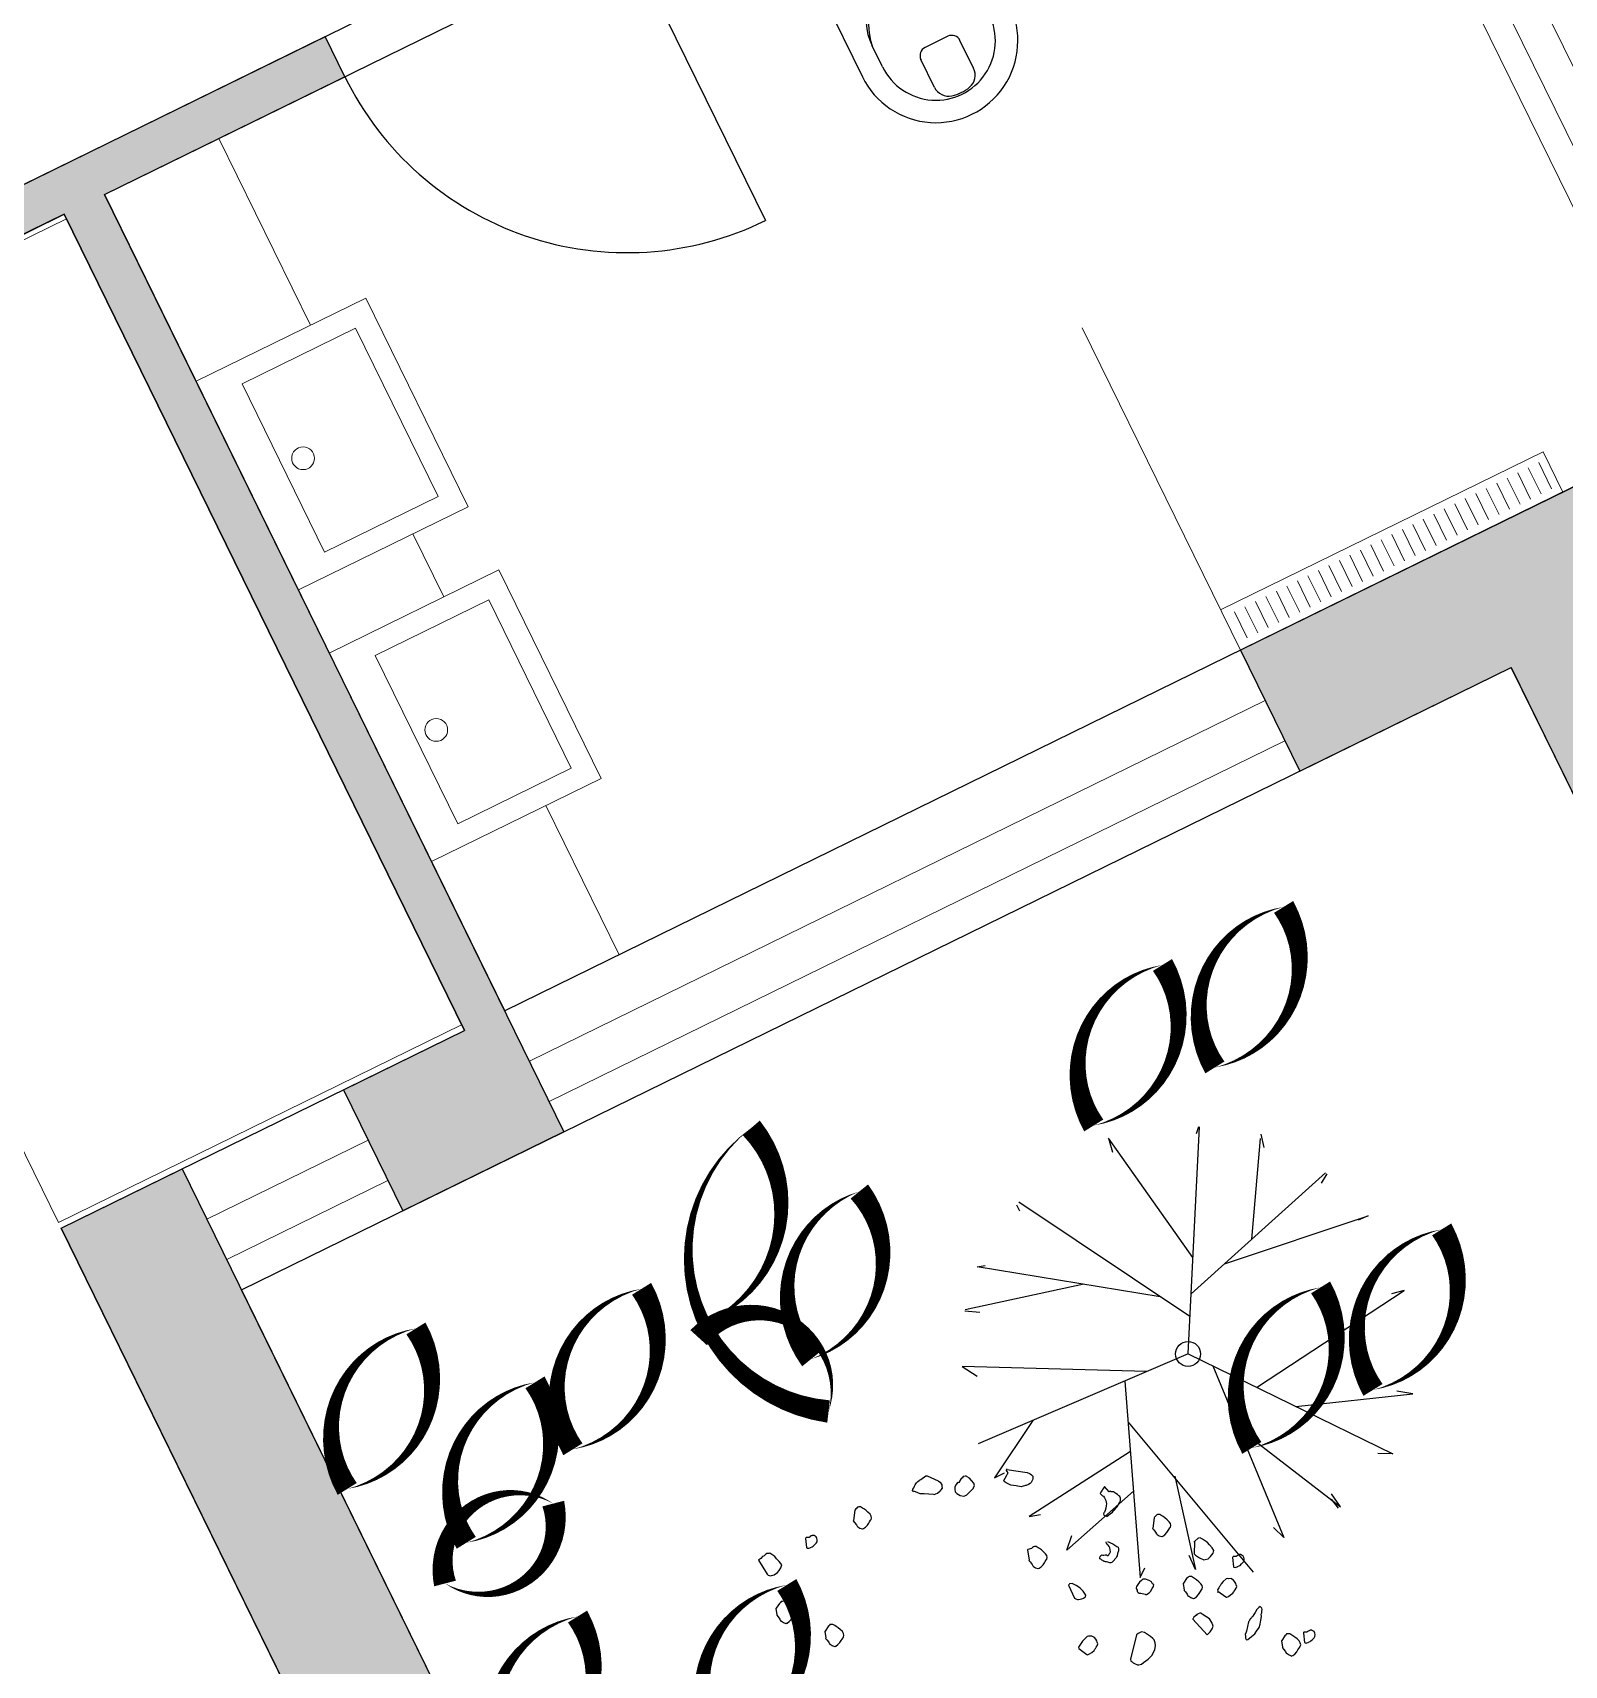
# Model space of a CAD drawing. Header units: millimetres. Extents: x 1754 to 2064, y 960 to 1845.
# Drawn here: x 1992.45 to 1995.862, y 1813.455 to 1817.093 of the extents above; entities that cross this region are included whole.
import ezdxf

# ---------------------------------------------------------------- set-up
doc = ezdxf.new("R2010")
doc.units = ezdxf.units.MM
for name, color, linetype in [('dveře', 3, 'Continuous'), ('okna', 4, 'Continuous'), ('SRAFY', 3, 'Continuous'), ('T_stafaz', 7, 'Continuous'), ('zariz.predmety', 203, 'Continuous'), ('ZARIZOVAKY', 251, 'Continuous'), ('ZDIVO', 1, 'Continuous')]:
    doc.layers.add(name, color=color, linetype=linetype)
doc.layers.add('FLOATING-WINDOWS', color=2, linetype='Continuous', plot=False)

# ---------------------------------------------------------------- blocks, each defined once
blk = doc.blocks.new('STROMLIST03PUD')
at = {"linetype": 'Continuous'}
for p, q in [((-204.8, 810), (-207.5, 803.8)), ((-207.5, 803.8), (-207, 802.8)), ((-207, 802.8), (-206.4, 801.9)), ((-206.4, 801.9), (-186.8, 794.7)), ((-204.2, 821.5), (-205.8, 818)), ((-205.8, 818), (-205.3, 817.1)), ((-205.3, 817.1), (-205.6, 815.7)), ((-205.6, 815.7), (-205.5, 813.2)), ((-205.5, 813.2), (-204.9, 812.3)), ((-204.9, 812.3), (-204.8, 810)), ((-203.3, 822), (-204.2, 821.5)), ((-198.7, 824.8), (-203.3, 822)), ((-194.9, 824.6), (-198.7, 824.8)), ((-192, 823.9), (-194.9, 824.6)), ((-188, 821.4), (-192, 823.9)), ((-186.3, 818.6), (-188, 821.4)), ((-184.5, 813.5), (-186.3, 818.6)), ((-183.2, 809.3), (-184.5, 813.5)), ((-183.4, 799.2), (-182.7, 802.2)), ((-183, 806.9), (-183.2, 809.3)), ((-183.2, 803.1), (-183, 806.9)), ((-182.7, 802.2), (-183.2, 803.1)), ((-220.6, 769), (-221, 767.5)), ((-221, 767.5), (-219.9, 765.7)), ((-220.3, 770.4), (-220.6, 769)), ((-218.6, 774), (-220.3, 770.4)), ((-219.9, 765.7), (-219.2, 762.4)), ((-214, 776.6), (-218.6, 774)), ((-211.3, 778.3), (-214, 776.6)), ((-206.8, 781.1), (-211.3, 778.3)), ((-200.8, 783.4), (-206.8, 781.1)), ((-194.7, 785.8), (-200.8, 783.4)), ((-190, 786.2), (-194.7, 785.8)), ((-185.6, 785.1), (-190, 786.2)), ((-186.8, 794.7), (-186, 795.2)), ((-186, 795.2), (-185, 795.8)), ((-183.1, 782.9), (-185.6, 785.1)), ((-185, 795.8), (-183.7, 797.8)), ((-183.7, 797.8), (-183.4, 799.2)), ((-182, 781.1), (-183.1, 782.9)), ((-179.8, 777.4), (-182, 781.1)), ((-178.1, 774.6), (-179.8, 777.4)), ((-175.4, 770.1), (-178.1, 774.6)), ((-173, 764.1), (-175.4, 770.1)), ((-172.1, 758.5), (-173, 764.1)), ((-425.4, 742.5), (-428.2, 736.3)), ((-428.2, 736.3), (-427.6, 735.4)), ((-427.6, 735.4), (-427.1, 734.4)), ((-427.1, 734.4), (-407.5, 727.2)), ((-424.9, 754.1), (-426.5, 750.5)), ((-426.5, 750.5), (-425.9, 749.6)), ((-425.9, 749.6), (-426.3, 748.2)), ((-426.3, 748.2), (-426.1, 745.8)), ((-426.1, 745.8), (-425.6, 744.9)), ((-425.6, 744.9), (-425.4, 742.5)), ((-423.9, 754.5), (-424.9, 754.1)), ((-419.4, 757.3), (-423.9, 754.5)), ((-415.6, 757.1), (-419.4, 757.3)), ((-412.6, 756.4), (-415.6, 757.1)), ((-408.6, 753.8), (-412.6, 756.4)), ((-407, 751.1), (-408.6, 753.8)), ((-407.5, 727.2), (-406.6, 727.8)), ((-405.2, 746), (-407, 751.1)), ((-406.6, 727.8), (-405.7, 728.2)), ((-405.7, 728.2), (-404.4, 730.4)), ((-403.9, 741.8), (-405.2, 746)), ((-404.4, 730.4), (-404.1, 731.8)), ((-404.1, 731.8), (-403.3, 734.7)), ((-403.7, 739.4), (-403.9, 741.8)), ((-403.8, 735.6), (-403.7, 739.4)), ((-403.3, 734.7), (-403.8, 735.6)), ((-301, 741.8), (-301.9, 741.3)), ((-301.9, 741.3), (-301.2, 737.9)), ((-301.2, 737.9), (-298.9, 731.9)), ((-296.9, 743), (-301, 741.8)), ((-298.9, 731.9), (-295, 725.6)), ((-293.9, 742.3), (-296.9, 743)), ((-291.4, 740.1), (-293.9, 742.3)), ((-287.9, 738.5), (-291.4, 740.1)), ((-285.4, 736.3), (-287.9, 738.5)), ((-280.4, 734.3), (-285.4, 736.3)), ((-273.8, 729.6), (-280.4, 734.3)), ((-266.7, 723.9), (-273.8, 729.6)), ((-219.2, 762.4), (-212.6, 751.5)), ((-212.6, 751.5), (-212, 750.6)), ((-212, 750.6), (-198.4, 746.4)), ((-198.4, 746.4), (-197.8, 745.5)), ((-197.8, 745.5), (-193.6, 746.7)), ((-193.6, 746.7), (-187, 748.3)), ((-187, 748.3), (-183.2, 748)), ((-183.2, 748), (-182.3, 748.6)), ((-182.3, 748.6), (-181.4, 749.2)), ((-181.4, 749.2), (-176.8, 751.8)), ((-176.8, 751.8), (-172.8, 755.5)), ((-172.8, 755.5), (-171.9, 756.1)), ((-172.4, 756.9), (-172.1, 758.5)), ((-171.9, 756.1), (-172.4, 756.9)), ((-493.3, 692), (-496, 690.4)), ((-490.6, 693.6), (-493.3, 692)), ((-481.4, 699.1), (-490.6, 693.6)), ((-474.9, 700.7), (-481.4, 699.1)), ((-466.5, 703.2), (-474.9, 700.7)), ((-459.4, 703.8), (-466.5, 703.2)), ((-454.8, 700.2), (-459.4, 703.8)), ((-450.8, 691.5), (-454.8, 700.2)), ((-448.7, 684.1), (-450.8, 691.5)), ((-389.7, 703.4), (-390.4, 700.4)), ((-390.4, 700.4), (-387.8, 692.1)), ((-388.4, 705.4), (-389.7, 703.4)), ((-386.4, 710.3), (-388.4, 705.4)), ((-387.8, 692.1), (-385.5, 686.1)), ((-380.9, 713.7), (-386.4, 710.3)), ((-376.7, 714.9), (-380.9, 713.7)), ((-372, 715.2), (-376.7, 714.9)), ((-369.1, 714.6), (-372, 715.2)), ((-365.2, 714.3), (-369.1, 714.6)), ((-362.1, 711.2), (-365.2, 714.3)), ((-360, 707.7), (-362.1, 711.2)), ((-358.3, 704.9), (-360, 707.7)), ((-357.2, 703.1), (-358.3, 704.9)), ((-355.6, 700.3), (-357.2, 703.1)), ((-354.1, 693.8), (-355.6, 700.3)), ((-353.2, 688.1), (-354.1, 693.8)), ((-295, 725.6), (-292.3, 721)), ((-292.3, 721), (-290.1, 717.3)), ((-290.1, 717.3), (-289, 715.6)), ((-289, 715.6), (-288.4, 714.6)), ((-288.4, 714.6), (-286.8, 711.9)), ((-286.8, 711.9), (-287.1, 710.4)), ((-287.1, 710.4), (-283.3, 704)), ((-283.3, 704), (-282.8, 703.1)), ((-282.8, 703.1), (-266, 689.6)), ((-261.1, 718.7), (-266.7, 723.9)), ((-256.2, 710.4), (-261.1, 718.7)), ((-252.3, 704), (-256.2, 710.4)), ((-250.6, 695.1), (-252.3, 704)), ((-247.9, 684.3), (-250.6, 695.1)), ((-498.9, 684.9), (-499.3, 683.4)), ((-499.3, 683.4), (-496.7, 675.1)), ((-497.8, 689.3), (-498.9, 684.9)), ((-496, 690.4), (-497.8, 689.3)), ((-496.7, 675.1), (-495.6, 673.3)), ((-495.6, 673.3), (-496.5, 672.7)), ((-495.6, 673.3), (-472.3, 661.3)), ((-472.3, 661.3), (-468.1, 662.5)), ((-468.1, 662.5), (-463.5, 665.3)), ((-463.5, 665.3), (-459, 667.9)), ((-459, 667.9), (-450.4, 674.4)), ((-450.4, 674.4), (-449.7, 677.3)), ((-449.7, 677.3), (-448.7, 684.1)), ((-385.5, 686.1), (-382.7, 681.5)), ((-382.7, 681.5), (-381.6, 679.7)), ((-381.6, 679.7), (-380, 677)), ((-380, 677), (-377.2, 672.4)), ((-377.2, 672.4), (-374.3, 671.7)), ((-374.3, 671.7), (-354.6, 682.3)), ((-374.3, 671.7), (-371.7, 669.5)), ((-354.6, 682.3), (-353.7, 682.9)), ((-353.7, 682.9), (-353.3, 684.3)), ((-353.3, 684.3), (-353.2, 688.1)), ((-266, 689.6), (-264, 688.3)), ((-264, 688.3), (-260.3, 684.3)), ((-260.3, 684.3), (-256.9, 682.7)), ((-256.9, 682.7), (-253.4, 681.1)), ((-253.4, 681.1), (-249.6, 680.9)), ((-249.6, 680.9), (-248.6, 681.4)), ((-248.6, 681.4), (-247.9, 684.3)), ((-586.5, 626.1), (-586.8, 624.7)), ((-586.8, 624.7), (-585.7, 622.9)), ((-586.1, 627.6), (-586.5, 626.1)), ((-584.5, 631), (-586.1, 627.6)), ((-585.7, 622.9), (-585, 619.6)), ((-585, 619.6), (-583.9, 617.8)), ((-579.9, 633.8), (-584.5, 631)), ((-577.2, 635.5), (-579.9, 633.8)), ((-572.6, 638.1), (-577.2, 635.5)), ((-566.5, 640.6), (-572.6, 638.1)), ((-560.5, 642.9), (-566.5, 640.6)), ((-555.8, 643.2), (-560.5, 642.9)), ((-551.4, 642.2), (-555.8, 643.2)), ((-548.9, 640), (-551.4, 642.2)), ((-547.8, 638.1), (-548.9, 640)), ((-545.6, 634.6), (-547.8, 638.1)), ((-544, 631.8), (-545.6, 634.6)), ((-541.2, 627.2), (-544, 631.8)), ((-538.8, 621.2), (-541.2, 627.2)), ((-537.9, 615.5), (-538.8, 621.2)), ((-431.6, 628.6), (-431.9, 627.1)), ((-431.9, 627.1), (-430.8, 625.3)), ((-431.2, 630), (-431.6, 628.6)), ((-429.6, 633.6), (-431.2, 630)), ((-430.8, 625.3), (-430.1, 622)), ((-430.1, 622), (-423.5, 611.1)), ((-425, 636.2), (-429.6, 633.6)), ((-422.2, 637.9), (-425, 636.2)), ((-417.7, 640.7), (-422.2, 637.9)), ((-411.7, 643), (-417.7, 640.7)), ((-405.7, 645.4), (-411.7, 643)), ((-400.9, 645.8), (-405.7, 645.4)), ((-396.6, 644.7), (-400.9, 645.8)), ((-394, 642.5), (-396.6, 644.7)), ((-392.9, 640.7), (-394, 642.5)), ((-390.7, 637), (-392.9, 640.7)), ((-389.1, 634.2), (-390.7, 637)), ((-386.3, 629.7), (-389.1, 634.2)), ((-384, 623.7), (-386.3, 629.7)), ((-383, 618), (-384, 623.7)), ((-335.3, 623.2), (-343.5, 618.2)), ((-327.1, 628.1), (-335.3, 623.2)), ((-317.6, 628.9), (-327.1, 628.1)), ((-308.4, 628.1), (-317.6, 628.9)), ((-304.3, 623.2), (-308.4, 628.1)), ((-300.4, 616.8), (-304.3, 623.2)), ((-583.9, 617.8), (-583.3, 616.8)), ((-583.3, 616.8), (-564.2, 603.5)), ((-564.2, 603.5), (-563.6, 602.6)), ((-563.6, 602.6), (-559.4, 603.9)), ((-559.4, 603.9), (-552.9, 605.3)), ((-552.9, 605.3), (-549, 605.2)), ((-549, 605.2), (-548.1, 605.8)), ((-548.1, 605.8), (-547.2, 606.3)), ((-547.2, 606.3), (-542.6, 609)), ((-542.6, 609), (-538.6, 612.7)), ((-538.6, 612.7), (-537.7, 613.2)), ((-538.3, 614.1), (-537.9, 615.5)), ((-537.7, 613.2), (-538.3, 614.1)), ((-423.5, 611.1), (-423, 610.2)), ((-423, 610.2), (-409.3, 606)), ((-409.3, 606), (-408.7, 605.1)), ((-408.7, 605.1), (-404.6, 606.3)), ((-404.6, 606.3), (-398, 607.9)), ((-398, 607.9), (-394.2, 607.6)), ((-394.2, 607.6), (-393.3, 608.2)), ((-393.3, 608.2), (-392.3, 608.8)), ((-392.3, 608.8), (-387.8, 611.4)), ((-387.8, 611.4), (-383.8, 615.1)), ((-383.8, 615.1), (-382.9, 615.7)), ((-383.4, 616.5), (-383, 618)), ((-382.9, 615.7), (-383.4, 616.5)), ((-347.5, 614.5), (-348.5, 610.2)), ((-348.5, 610.2), (-347.8, 607)), ((-347.8, 607), (-346.8, 605.1)), ((-346.2, 616.7), (-347.5, 614.5)), ((-346.8, 605.1), (-347.1, 603.6)), ((-347.1, 603.6), (-346, 601.9)), ((-343.5, 618.2), (-346.2, 616.7)), ((-346, 601.9), (-345.3, 598.5)), ((-345.3, 598.5), (-343.7, 595.9)), ((-343.7, 595.9), (-343.1, 594.9)), ((-343.1, 594.9), (-342.5, 594)), ((-342.5, 594), (-297.3, 607.5)), ((-299.2, 612.7), (-300.4, 616.8)), ((-297.3, 607.5), (-299.2, 612.7)), ((-679.4, 551.7), (-694.4, 547.6)), ((-694.4, 547.6), (-693.8, 546.7)), ((-693.8, 546.7), (-692.2, 544)), ((-680.5, 553.5), (-679.6, 554)), ((-677.8, 555.1), (-679.6, 554)), ((-679.6, 554), (-679.4, 551.7)), ((-677.4, 556.6), (-678.4, 556)), ((-678.4, 556), (-677.8, 555.1)), ((-674.8, 560.6), (-677.4, 556.6)), ((-673.1, 561.7), (-674.8, 560.6)), ((-672.1, 562.3), (-673.1, 561.7)), ((-669.4, 563.8), (-672.1, 562.3)), ((-665.7, 566), (-669.4, 563.8)), ((-661.5, 567.4), (-665.7, 566)), ((-659.7, 568.5), (-661.5, 567.4)), ((-655.9, 568.3), (-659.7, 568.5)), ((-651, 566.3), (-655.9, 568.3)), ((-648.4, 564), (-651, 566.3)), ((-645.7, 559.5), (-648.4, 564)), ((-641.9, 553.1), (-645.7, 559.5)), ((-640.7, 551.2), (-641.9, 553.1)), ((-638.4, 545.2), (-640.7, 551.2)), ((-457.8, 548.4), (-463.2, 545)), ((-453.1, 548.7), (-457.8, 548.4)), ((-450.3, 550.4), (-453.1, 548.7)), ((-446.3, 547.8), (-450.3, 550.4)), ((-443.6, 543.2), (-446.3, 547.8)), ((-692.2, 544), (-690.5, 541.2)), ((-690.5, 541.2), (-689.4, 539.5)), ((-689.4, 539.5), (-686.7, 534.9)), ((-686.7, 534.9), (-685.1, 532.1)), ((-685.1, 532.1), (-684.1, 532.7)), ((-684.1, 532.7), (-680.9, 533.4)), ((-680.9, 533.4), (-678.1, 535)), ((-678.1, 535), (-676.3, 536.1)), ((-676.3, 536.1), (-671.6, 536.6)), ((-671.6, 536.6), (-665.3, 536.6)), ((-665.3, 536.6), (-658, 534.7)), ((-658, 534.7), (-654, 532.1)), ((-654, 532.1), (-650, 529.6)), ((-650, 529.6), (-646.4, 525.5)), ((-646.4, 525.5), (-643.3, 522.4)), ((-643.3, 522.4), (-642.2, 520.7)), ((-642.2, 520.7), (-641.1, 518.9)), ((-641.1, 518.9), (-640.2, 519.4)), ((-640.2, 519.4), (-639.6, 518.4)), ((-639.6, 518.4), (-635.1, 521.2)), ((-637.6, 542), (-638.4, 545.2)), ((-635.5, 538.3), (-637.6, 542)), ((-634.5, 532.7), (-635.5, 538.3)), ((-635.1, 521.2), (-633.2, 522.3)), ((-632.9, 523.8), (-634.5, 532.7)), ((-633.2, 522.3), (-632.9, 523.8)), ((-571.6, 508.5), (-567, 511.2)), ((-567, 511.2), (-562.5, 514)), ((-562.5, 514), (-559.8, 515.6)), ((-559.8, 515.6), (-556.8, 514.9)), ((-556.8, 514.9), (-551.9, 512.9)), ((-551.9, 512.9), (-547.7, 508)), ((-469.5, 538.8), (-471.5, 533.9)), ((-471.5, 533.9), (-470.2, 529.7)), ((-470.2, 529.7), (-469.3, 524.1)), ((-463.2, 545), (-469.5, 538.8)), ((-469.3, 524.1), (-466, 518.5)), ((-466, 518.5), (-464.4, 515.9)), ((-464.4, 515.9), (-463.2, 514)), ((-463.2, 514), (-460.7, 511.9)), ((-460.7, 511.9), (-459.2, 511.4)), ((-459.2, 511.4), (-455.4, 511.3)), ((-455.4, 511.3), (-452.5, 510.5)), ((-452.5, 510.5), (-449.2, 511.3)), ((-449.2, 511.3), (-447.4, 512.4)), ((-447.4, 512.4), (-445.7, 515.9)), ((-445.7, 515.9), (-439.2, 523.5)), ((-439.7, 536.8), (-443.6, 543.2)), ((-438.4, 532.7), (-439.7, 536.8)), ((-439.2, 523.5), (-438.3, 524.1)), ((-437, 526.1), (-438.4, 532.7)), ((-438.3, 524.1), (-437, 526.1)), ((-581.6, 496.3), (-582.2, 497.2)), ((-581.1, 495.3), (-581.6, 496.3)), ((-581.5, 500.1), (-571.6, 508.5)), ((-580.2, 495.8), (-581.1, 495.3)), ((-579.2, 496.4), (-580.2, 495.8)), ((-576.9, 496.6), (-579.2, 496.4)), ((-573.6, 497.4), (-576.9, 496.6)), ((-570.3, 498.1), (-573.6, 497.4)), ((-566.5, 498), (-570.3, 498.1)), ((-562.1, 496.8), (-566.5, 498)), ((-557.7, 495.7), (-562.1, 496.8)), ((-560.4, 475.5), (-559.1, 477.5)), ((-560.3, 473.1), (-560.4, 475.5)), ((-559.1, 471.3), (-560.3, 473.1)), ((-559.1, 477.5), (-558.3, 478)), ((-558.3, 478), (-557.9, 479.5)), ((-557.9, 479.5), (-557.1, 482.4)), ((-556.1, 493), (-557.7, 495.7)), ((-557.1, 482.4), (-555.9, 484.4)), ((-555.5, 492.1), (-556.1, 493)), ((-555.9, 484.4), (-554.1, 485.5)), ((-555, 491.2), (-555.5, 492.1)), ((-553.9, 489.4), (-555, 491.2)), ((-554.1, 485.5), (-552.8, 487.5)), ((-553.4, 488.4), (-553.9, 489.4)), ((-552.8, 487.5), (-553.4, 488.4)), ((-547.7, 508), (-543.7, 505.4)), ((-545.5, 473.3), (-546.4, 472.7)), ((-544.6, 473.8), (-545.5, 473.3)), ((-544.2, 475.3), (-544.6, 473.8)), ((-543.3, 475.8), (-544.2, 475.3)), ((-543.7, 505.4), (-542, 502.6)), ((-542, 477.8), (-543.3, 475.8)), ((-542, 502.6), (-540.4, 500)), ((-539.8, 480.4), (-542, 477.8)), ((-540.4, 500), (-536.9, 492.1)), ((-536.7, 483.5), (-539.8, 480.4)), ((-536.9, 492.1), (-535.6, 487.9)), ((-535.4, 485.5), (-536.7, 483.5)), ((-535.6, 487.9), (-535.4, 485.5)), ((-363.6, 484.5), (-368, 479.4)), ((-368, 479.4), (-367.3, 476.2)), ((-367.3, 476.2), (-367.8, 470.8)), ((-356.3, 488.9), (-363.6, 484.5)), ((-349.9, 492.7), (-356.3, 488.9)), ((-343, 495.6), (-349.9, 492.7)), ((-338.8, 497), (-343, 495.6)), ((-332.1, 496.1), (-338.8, 497)), ((-325.7, 493.7), (-332.1, 496.1)), ((-319.1, 488.9), (-325.7, 493.7)), ((-314.4, 483.2), (-319.1, 488.9)), ((-310.6, 476.7), (-314.4, 483.2)), ((-306.3, 465.6), (-310.6, 476.7)), ((-558.6, 470.4), (-559.1, 471.3)), ((-556.6, 469), (-558.6, 470.4)), ((-556, 468.1), (-556.6, 469)), ((-554.6, 467.8), (-556, 468.1)), ((-552.7, 468.9), (-554.6, 467.8)), ((-551.9, 469.5), (-552.7, 468.9)), ((-551, 470), (-551.9, 469.5)), ((-550, 470.6), (-551, 470)), ((-548.2, 471.7), (-550, 470.6)), ((-547.3, 472.1), (-548.2, 471.7)), ((-546.4, 472.7), (-547.3, 472.1)), ((-367.8, 470.8), (-366.5, 466.7)), ((-366.5, 466.7), (-323.6, 430.4)), ((-311.1, 434.2), (-305.2, 439)), ((-303.9, 453.3), (-306.3, 465.6)), ((-305.2, 439), (-304.5, 441.9)), ((-304.5, 441.9), (-303, 447.7)), ((-303, 447.7), (-303.9, 453.3)), ((-824.8, 369), (-798.4, 407)), ((-798.4, 407), (-794.4, 410.5)), ((-794.4, 410.5), (-792.6, 411.6)), ((-792.6, 411.6), (-789.9, 413.3)), ((-789.9, 413.3), (-785.6, 414.6)), ((-785.6, 414.6), (-780.8, 412.6)), ((-780.8, 412.6), (-778.2, 410.4)), ((-778.2, 410.4), (-776.5, 407.6)), ((-776.5, 407.6), (-774.9, 405)), ((-774.9, 405), (-773.2, 402.2)), ((-773.2, 402.2), (-772.9, 397.5)), ((-506.6, 402.4), (-515, 399.8)), ((-500.9, 403.3), (-506.6, 402.4)), ((-495.3, 404.2), (-500.9, 403.3)), ((-492.7, 402.1), (-495.3, 404.2)), ((-491.8, 396.4), (-492.7, 402.1)), ((-323.6, 430.4), (-319.3, 429.3)), ((-319.3, 429.3), (-316.5, 431)), ((-316.5, 431), (-313.8, 432.5)), ((-313.8, 432.5), (-311.1, 434.2)), ((-824.8, 369), (-825.4, 370)), ((-824.3, 368.1), (-824.8, 369)), ((-823.7, 367.2), (-824.3, 368.1)), ((-816.5, 368.8), (-823.7, 367.2)), ((-815.9, 367.9), (-816.5, 368.8)), ((-813.2, 363.3), (-815.9, 367.9)), ((-782.4, 371.9), (-788.8, 361.9)), ((-775.4, 381), (-782.4, 371.9)), ((-773.8, 390.7), (-775.6, 383.4)), ((-775.6, 383.4), (-775.4, 381)), ((-773.4, 392.2), (-773.8, 390.7)), ((-772.9, 397.5), (-773.4, 392.2)), ((-617.7, 364.1), (-623.7, 361.8)), ((-612.9, 364.6), (-617.7, 364.1)), ((-608.5, 363.5), (-612.9, 364.6)), ((-531.7, 388.5), (-534.1, 382.1)), ((-534.1, 382.1), (-533.6, 381.1)), ((-533.6, 381.1), (-533, 380.3)), ((-533, 380.3), (-532.4, 379.4)), ((-532.4, 379.4), (-500.9, 378.5)), ((-530.8, 389), (-531.7, 388.5)), ((-524.1, 394.3), (-530.8, 389)), ((-520.4, 396.5), (-524.1, 394.3)), ((-515, 399.8), (-520.4, 396.5)), ((-500.9, 378.5), (-498.2, 380.1)), ((-498.2, 380.1), (-495.1, 383.3)), ((-495.1, 383.3), (-493.8, 385.3)), ((-493.8, 385.3), (-492, 392.5)), ((-492, 392.5), (-491.8, 396.4)), ((-411, 369.2), (-411.7, 366.3)), ((-411.7, 366.3), (-409.1, 357.9)), ((-409.7, 371.2), (-411, 369.2)), ((-407.7, 376.1), (-409.7, 371.2)), ((-402.2, 379.5), (-407.7, 376.1)), ((-398.1, 380.7), (-402.2, 379.5)), ((-393.3, 381.1), (-398.1, 380.7)), ((-390.4, 380.4), (-393.3, 381.1)), ((-386.5, 380.1), (-390.4, 380.4)), ((-383.4, 377), (-386.5, 380.1)), ((-381.3, 373.5), (-383.4, 377)), ((-379.6, 370.7), (-381.3, 373.5)), ((-378.5, 368.9), (-379.6, 370.7)), ((-376.9, 366.1), (-378.5, 368.9)), ((-375.4, 359.6), (-376.9, 366.1)), ((-808.5, 357.4), (-813.2, 363.3)), ((-805.2, 352), (-808.5, 357.4)), ((-802.8, 352.2), (-805.2, 352)), ((-798.2, 354.9), (-802.8, 352.2)), ((-788.8, 361.9), (-798.2, 354.9)), ((-643.5, 347.3), (-643.9, 345.9)), ((-643.9, 345.9), (-642.8, 344.1)), ((-643.2, 348.9), (-643.5, 347.3)), ((-642.1, 340.8), (-643.5, 332.9)), ((-643.5, 332.9), (-643, 331.9)), ((-641.5, 352.3), (-643.2, 348.9)), ((-643, 331.9), (-621.3, 324.7)), ((-642.8, 344.1), (-642.1, 340.8)), ((-637, 355), (-641.5, 352.3)), ((-634.2, 356.7), (-637, 355)), ((-629.7, 359.5), (-634.2, 356.7)), ((-623.7, 361.8), (-629.7, 359.5)), ((-606, 361.2), (-608.5, 363.5)), ((-604.9, 359.5), (-606, 361.2)), ((-605.2, 327), (-604.3, 327.5)), ((-602.7, 355.8), (-604.9, 359.5)), ((-604.3, 327.5), (-599.7, 330.3)), ((-601, 353), (-602.7, 355.8)), ((-598.3, 348.4), (-601, 353)), ((-599.7, 330.3), (-595.7, 333.9)), ((-595.9, 342.4), (-598.3, 348.4)), ((-595, 336.9), (-595.9, 342.4)), ((-595.7, 333.9), (-594.8, 334.4)), ((-595.4, 335.3), (-595, 336.9)), ((-594.8, 334.4), (-595.4, 335.3)), ((-409.1, 357.9), (-406.8, 351.9)), ((-406.8, 351.9), (-404, 347.3)), ((-404, 347.3), (-402.9, 345.5)), ((-402.9, 345.5), (-401.3, 342.8)), ((-401.3, 342.8), (-398.6, 338.2)), ((-398.6, 338.2), (-395.7, 337.5)), ((-395.7, 337.5), (-376, 348.1)), ((-376, 348.1), (-375, 348.7)), ((-374.5, 353.9), (-375.4, 359.6)), ((-375, 348.7), (-374.7, 350.1)), ((-374.7, 350.1), (-374.5, 353.9)), ((-621.3, 324.7), (-620.7, 323.9)), ((-620.7, 323.9), (-616.5, 325.2)), ((-616.5, 325.2), (-609.9, 326.6)), ((-609.9, 326.6), (-606.1, 326.4)), ((-606.1, 326.4), (-605.2, 327)), ((-852.7, 276.6), (-853.1, 275.1)), ((-853.1, 275.1), (-852.6, 274.2)), ((-852, 279.6), (-852.7, 276.6)), ((-852.6, 274.2), (-852, 273.3)), ((-850.8, 281.6), (-852, 279.6)), ((-852, 273.3), (-851, 271.5)), ((-851, 271.5), (-851.3, 270)), ((-851.3, 270), (-850.7, 269.1)), ((-849.8, 282.1), (-850.8, 281.6)), ((-850.7, 269.1), (-845.3, 260)), ((-849, 282.6), (-849.8, 282.1)), ((-843.4, 285.9), (-849, 282.6)), ((-845.6, 258.5), (-846.6, 258)), ((-846.6, 258), (-843.8, 253.4)), ((-845.3, 260), (-845.6, 258.5)), ((-836.9, 287.4), (-843.4, 285.9)), ((-829.4, 289.4), (-836.9, 287.4)), ((-824.1, 288.8), (-829.4, 289.4)), ((-820.5, 284.8), (-824.1, 288.8)), ((-819.9, 283.9), (-820.5, 284.8)), ((-817.6, 277.9), (-819.9, 283.9)), ((-818.2, 250.2), (-813.5, 256.8)), ((-813.2, 264.4), (-817.6, 277.9)), ((-813.5, 256.8), (-812.8, 259.7)), ((-812.8, 259.7), (-813.2, 264.4)), ((-890.1, 203.8), (-868.9, 220.6)), ((-868.9, 220.6), (-868, 221.2)), ((-868, 221.2), (-864.4, 223.4)), ((-864.4, 223.4), (-857.2, 223.9)), ((-857.2, 223.9), (-853.8, 222.3)), ((-853.8, 222.3), (-850.8, 221.6)), ((-850.8, 221.6), (-848.1, 217.1)), ((-843.8, 253.4), (-840.5, 248)), ((-840.5, 248), (-835.6, 246)), ((-835.6, 246), (-830.6, 244)), ((-830.6, 244), (-825.6, 245.8)), ((-825.6, 245.8), (-818.2, 250.2)), ((-890.8, 200.9), (-890.4, 202.4)), ((-888.8, 187.6), (-890.8, 200.9)), ((-890.4, 202.4), (-890.1, 203.8)), ((-888.9, 183.8), (-888.8, 187.6)), ((-888.4, 182.9), (-888.9, 183.8)), ((-887.7, 179.6), (-888.4, 182.9)), ((-846.6, 198), (-856.7, 179.6)), ((-848.1, 217.1), (-846.4, 214.3)), ((-844.4, 200.6), (-846.6, 198)), ((-846.4, 214.3), (-844.4, 206.8)), ((-844.4, 206.8), (-845, 201.5)), ((-845, 201.5), (-844.4, 200.6)), ((-886.4, 175.3), (-887.7, 179.6)), ((-883.7, 170.9), (-886.4, 175.3)), ((-882, 168.1), (-883.7, 170.9)), ((-878.9, 165), (-882, 168.1)), ((-877.3, 162.2), (-878.9, 165)), ((-874.1, 159.2), (-877.3, 162.2)), ((-871.4, 160.8), (-874.1, 159.2)), ((-864.9, 168.4), (-872, 161.8)), ((-872, 161.8), (-871.4, 160.8)), ((-860.9, 172.1), (-864.9, 168.4)), ((-859.2, 175.6), (-860.9, 172.1)), ((-856.7, 179.6), (-859.2, 175.6)), ((-894.7, 36.4), (-895.1, 34.9)), ((-893.1, 39.8), (-894.7, 36.4)), ((-888.5, 42.6), (-893.1, 39.8)), ((-885.8, 44.3), (-888.5, 42.6)), ((-881.2, 47), (-885.8, 44.3)), ((-875.2, 49.4), (-881.2, 47)), ((-869.1, 51.7), (-875.2, 49.4)), ((-864.4, 52.1), (-869.1, 51.7)), ((-860, 51), (-864.4, 52.1)), ((-857.5, 48.8), (-860, 51)), ((-856.4, 47), (-857.5, 48.8)), ((-854.2, 43.4), (-856.4, 47)), ((-852.6, 40.6), (-854.2, 43.4)), ((-849.8, 36), (-852.6, 40.6)), ((-895.1, 34.9), (-895.4, 33.5)), ((-895.4, 33.5), (-894.3, 31.6)), ((-894.3, 31.6), (-893.6, 28.4)), ((-893.6, 28.4), (-892.5, 26.6)), ((-892.5, 26.6), (-891.9, 25.6)), ((-891.9, 25.6), (-872.8, 12.4)), ((-872.8, 12.4), (-872.3, 11.5)), ((-872.3, 11.5), (-868, 12.7)), ((-868, 12.7), (-861.5, 14.1)), ((-861.5, 14.1), (-857.6, 14)), ((-857.6, 14), (-856.7, 14.6)), ((-856.7, 14.6), (-855.8, 15)), ((-855.8, 15), (-851.3, 17.8)), ((-851.3, 17.8), (-847.3, 21.5)), ((-847.4, 30), (-849.8, 36)), ((-846.6, 24.4), (-847.4, 30)), ((-847.3, 21.5), (-846.3, 22)), ((-846.9, 22.9), (-846.6, 24.4)), ((-846.3, 22), (-846.9, 22.9)), ((-882.4, -92.9), (-885.2, -99.1)), ((-885.2, -99.1), (-884.6, -100.1)), ((-884.6, -100.1), (-884, -101)), ((-884, -101), (-864.5, -108.2)), ((-881.8, -81.4), (-883.4, -84.9)), ((-883.4, -84.9), (-882.9, -85.8)), ((-882.9, -85.8), (-883.3, -87.2)), ((-883.3, -87.2), (-883.1, -89.6)), ((-883.1, -89.6), (-882.5, -90.6)), ((-882.5, -90.6), (-882.4, -92.9)), ((-880.9, -80.9), (-881.8, -81.4)), ((-876.3, -78.1), (-880.9, -80.9)), ((-872.5, -78.3), (-876.3, -78.1)), ((-869.6, -79), (-872.5, -78.3)), ((-865.6, -81.5), (-869.6, -79)), ((-863.9, -84.3), (-865.6, -81.5)), ((-864.5, -108.2), (-863.6, -107.7)), ((-862.1, -89.4), (-863.9, -84.3)), ((-863.6, -107.7), (-862.6, -107.1)), ((-862.6, -107.1), (-861.4, -105.1)), ((-860.9, -93.6), (-862.1, -89.4)), ((-861.4, -105.1), (-861, -103.7)), ((-861, -103.7), (-860.3, -100.7)), ((-860.6, -96), (-860.9, -93.6)), ((-860.9, -99.8), (-860.6, -96)), ((-860.3, -100.7), (-860.9, -99.8)), ((-687.2, -135.5), (-687.5, -136.9)), ((-687.5, -136.9), (-686.5, -138.7)), ((-686.8, -134.1), (-687.2, -135.5)), ((-685.2, -130.6), (-686.8, -134.1)), ((-686.5, -138.7), (-685.7, -142.1)), ((-685.7, -142.1), (-679.1, -153)), ((-680.6, -127.8), (-685.2, -130.6)), ((-677.9, -126.2), (-680.6, -127.8)), ((-673.3, -123.5), (-677.9, -126.2)), ((-667.3, -121), (-673.3, -123.5)), ((-661.3, -118.7), (-667.3, -121)), ((-656.5, -118.4), (-661.3, -118.7)), ((-652.1, -119.4), (-656.5, -118.4)), ((-649.6, -121.6), (-652.1, -119.4)), ((-648.5, -123.4), (-649.6, -121.6)), ((-646.3, -127), (-648.5, -123.4)), ((-644.7, -129.8), (-646.3, -127)), ((-642, -134.4), (-644.7, -129.8)), ((-639.6, -140.4), (-642, -134.4)), ((-638.7, -146.1), (-639.6, -140.4)), ((-878.2, -180.3), (-889.1, -187)), ((-871.6, -178.9), (-878.2, -180.3)), ((-863.2, -176.3), (-871.6, -178.9)), ((-854.3, -174.7), (-863.2, -176.3)), ((-849.2, -179.1), (-854.3, -174.7)), ((-845.3, -185.5), (-849.2, -179.1)), ((-679.1, -153), (-678.6, -153.9)), ((-678.6, -153.9), (-664.9, -158.1)), ((-664.9, -158.1), (-664.4, -159)), ((-664.4, -159), (-660.2, -157.8)), ((-660.2, -157.8), (-653.6, -156.3)), ((-653.6, -156.3), (-649.8, -156.4)), ((-649.8, -156.4), (-648.9, -155.9)), ((-648.9, -155.9), (-648, -155.3)), ((-648, -155.3), (-643.4, -152.6)), ((-643.4, -152.6), (-639.4, -149)), ((-639.4, -149), (-638.5, -148.4)), ((-639, -147.5), (-638.7, -146.1)), ((-638.5, -148.4), (-639, -147.5)), ((-889.5, -188.5), (-891.5, -193.4)), ((-891.5, -193.4), (-891.3, -195.7)), ((-891.3, -195.7), (-889.4, -200.8)), ((-889.4, -200.8), (-889.7, -204.7)), ((-889.7, -204.7), (-887.8, -209.8)), ((-889.1, -187), (-889.5, -188.5)), ((-887.8, -209.8), (-887.1, -213)), ((-887.1, -213), (-886.9, -215.4)), ((-886.9, -215.4), (-886.3, -216.4)), ((-886.3, -216.4), (-849.9, -213)), ((-849.9, -213), (-847.2, -211.4)), ((-847.2, -211.4), (-843.1, -207.7)), ((-843.5, -190.6), (-845.3, -185.5)), ((-841.9, -199.5), (-843.5, -190.6)), ((-843.3, -205.4), (-841.9, -199.5)), ((-843.1, -207.7), (-843.3, -205.4)), ((-781.1, -210.5), (-781.4, -211.9)), ((-781.4, -211.9), (-780.4, -213.8)), ((-780.7, -209), (-781.1, -210.5)), ((-779.1, -205.6), (-780.7, -209)), ((-780.4, -213.8), (-779.6, -217)), ((-779.6, -217), (-773, -228.1)), ((-774.5, -202.8), (-779.1, -205.6)), ((-771.8, -201.2), (-774.5, -202.8)), ((-767.2, -198.5), (-771.8, -201.2)), ((-761.2, -196.1), (-767.2, -198.5)), ((-755.2, -193.7), (-761.2, -196.1)), ((-750.4, -193.4), (-755.2, -193.7)), ((-746, -194.5), (-750.4, -193.4)), ((-743.5, -196.7), (-746, -194.5)), ((-742.4, -198.5), (-743.5, -196.7)), ((-740.2, -202.1), (-742.4, -198.5)), ((-738.6, -204.8), (-740.2, -202.1)), ((-735.9, -209.4), (-738.6, -204.8)), ((-733.5, -215.4), (-735.9, -209.4)), ((-732.5, -221.1), (-733.5, -215.4)), ((-773, -228.1), (-772.5, -229)), ((-772.5, -229), (-758.8, -233.2)), ((-758.8, -233.2), (-758.3, -234.1)), ((-758.3, -234.1), (-754.1, -232.7)), ((-754.1, -232.7), (-747.5, -231.3)), ((-747.5, -231.3), (-743.7, -231.5)), ((-743.7, -231.5), (-742.8, -231)), ((-742.8, -231), (-741.9, -230.4)), ((-741.9, -230.4), (-737.3, -227.6)), ((-737.3, -227.6), (-733.3, -223.9)), ((-733.3, -223.9), (-732.4, -223.4)), ((-732.9, -222.5), (-732.5, -221.1)), ((-732.4, -223.4), (-732.9, -222.5))]:
    blk.add_line(p, q, dxfattribs=at)
blk = doc.blocks.new('STROMPUD03')
for p, q in [((-144.5, 161.6), (-100, 495.4)), ((-100, 495.4), (-100.8, 471.6)), ((101.9, 359.3), (-4.1, 500)), ((85, 494.2), (79.2, 465.5)), ((134, 104.1), (85, 494.2)), ((-117, 64.9), (-227.1, 452.6)), ((-224.2, 454), (-211.5, 433.5)), ((211.1, 164.1), (299.9, 410.5)), ((299.9, 410.5), (279, 381.4)), ((-368, 361.1), (-338.4, 354.1)), ((-166.7, 239.9), (-359.9, 356.2)), ((0, 0), (401, 311.7)), ((401, 311.7), (385.1, 282.4)), ((-443.8, 243.3), (-432, 232)), ((0, 0), (-442.8, 245.8)), ((197.8, 28.1), (455.5, 154.8)), ((455.5, 154.8), (420.5, 150)), ((455.9, 149.7), (430.9, 144.5)), ((-188.3, 104.5), (-509.6, 52.3)), ((-509.6, 52.3), (-478, 46.6)), ((-72.7, 40.3), (-469.5, -189.4)), ((48.4, 37.6), (460.7, 11.4)), ((-141.8, 0.3), (-381.2, -336.5)), ((0, 0), (-25.7, -508.2)), ((460.7, 11.4), (430.5, 0.5)), ((-5, -99.7), (-196.5, -464.1)), ((77.9, -186.8), (500.4, -83.5)), ((-241.7, -140.2), (-307.1, -402.6)), ((-7.7, -152.8), (400.1, -314.7)), ((231.3, -146.4), (438.8, -196.7)), ((-466.6, -196.5), (-451.2, -197)), ((138.6, -210.9), (169.4, -476.9)), ((438.8, -196.7), (404.1, -195.5)), ((220.9, -243.6), (273.9, -435.1)), ((-381.2, -336.5), (-375.7, -318.8)), ((400.1, -314.7), (385.8, -296.4)), ((-305.2, -404.1), (-288, -375.4)), ((-19, -375.9), (57.9, -508.2)), ((273.9, -435.1), (249.5, -410.7)), ((-196.5, -464.1), (-162.1, -444)), ((169.4, -476.9), (176.4, -452.5)), ((57.9, -508.2), (57.9, -483.8))]:
    blk.add_line(p, q)
blk.add_circle((0, 0), 27.7)
blk = doc.blocks.new('GFHTJF')
at = {"linetype": 'Continuous', "lineweight": 0}
for p, q in [((580.4469, -241.0886), (580.4469, -242.6886)), ((581.1469, -241.0886), (580.4469, -241.0886)), ((581.1469, -242.6886), (581.1469, -241.0886)), ((580.9869, -241.1583), (580.6069, -241.1583)), ((580.5069, -241.2583), (580.5069, -242.3283)), ((580.5849, -241.9253), (580.5849, -241.2583)), ((581.0089, -241.9253), (581.0089, -241.2583)), ((581.0869, -242.3283), (581.0869, -241.2583)), ((580.7569, -242.5783), (580.8369, -242.5783)), ((580.4469, -242.6886), (581.1469, -242.6886))]:
    blk.add_line(p, q, dxfattribs=at)
blk.add_circle((580.7969, -241.2887), 0.0232, dxfattribs=at)
for centre, radius, start, end in [((580.6069, -241.2583), 0.1, 90, 180), ((580.6849, -241.2583), 0.1, 90, 180), ((580.9089, -241.2583), 0.1, 0, 90), ((580.9869, -241.2583), 0.1, 0, 90), ((580.4849, -241.9253), 0.1, 282.7364, 0), ((581.1089, -241.9253), 0.1, 180, 257.2636), ((580.7569, -242.3283), 0.25, 180, 270), ((580.8369, -242.3283), 0.25, 270, 0)]:
    blk.add_arc(centre, radius, start, end, dxfattribs=at)
blk = doc.blocks.new('WC 540 Starck 3')
at = {"linetype": 'ByBlock'}
for p, q in [((81.0175, 94.3987), (80.66, 94.3987)), ((80.9825, 94.0337), (80.9825, 94.3987)), ((81.0175, 94.0337), (81.0175, 94.3987)), ((80.66, 94.3487), (80.7126, 94.3487)), ((80.568, 94.2646), (80.6372, 94.2646)), ((80.6572, 94.1878), (80.6572, 94.2446)), ((80.568, 94.1678), (80.6372, 94.1678)), ((80.7126, 94.0837), (80.66, 94.0837)), ((80.66, 94.0337), (81.0175, 94.0337))]:
    blk.add_line(p, q, dxfattribs=at)
for centre in [(80.8803, 94.3481), (80.8803, 94.0842)]:
    blk.add_circle(centre, 0.0102, dxfattribs=at)
for centre, radius, start, end in [((80.66, 94.2162), 0.1825, 90, 270), ((80.66, 94.2162), 0.1325, 90, 270), ((80.7126, 94.2162), 0.1325, 270, 90), ((80.6974, 94.2162), 0.1334, 276.5328, 83.4672), ((80.568, 94.2296), 0.035, 90, 165.9057), ((80.6372, 94.2446), 0.02, 360, 90), ((80.6214, 94.2162), 0.09, 165.9057, 194.0943), ((80.568, 94.2028), 0.035, 194.0943, 270), ((80.6372, 94.1878), 0.02, 270, 0)]:
    blk.add_arc(centre, radius, start, end, dxfattribs=at)

msp = doc.modelspace()

# ---------------------------------------------------------------- hatches: boundary and pattern name
at = {"layer": 'SRAFY'}
h = msp.add_hatch(color=256, dxfattribs=at)
h.paths.add_polyline_path([(1992.7832, 1814.5614), (1992.5138, 1814.4293), (1994.0434, 1811.3091), (1994.3127, 1811.4412)])
h.paths.add_polyline_path([(1993.3386, 1815.2458), (1993.3386, 1815.2458), (1993.1108, 1815.7105), (1993.1108, 1815.7105), (1993.0419, 1815.851), (1993.0419, 1815.851), (1992.8141, 1816.3158), (1992.8141, 1816.3158), (1992.6101, 1816.7318), (1993.1455, 1816.9943), (1993.1014, 1817.0841), (1991.0163, 1816.0619), (1991.0604, 1815.9721), (1992.5203, 1816.6878), (1993.4117, 1814.8695), (1993.1423, 1814.7375), (1993.2743, 1814.4681), (1993.6335, 1814.6442)])
h.paths.add_polyline_path([(1995.925, 1815.9903), (1996.8903, 1816.4634), (1995.9549, 1818.3715), (1995.8339, 1818.6184), (1995.7441, 1818.5744), (1995.8211, 1818.4173), (1993.73, 1817.3922), (1993.774, 1817.3024), (1995.8651, 1818.3275), (1996.7565, 1816.5092), (1995.1402, 1815.7169), (1995.2723, 1815.4475), (1995.7437, 1815.6786), (1997.1413, 1812.8278), (1997.9494, 1813.2239), (1997.8173, 1813.4933), (1997.2786, 1813.2292)])

# ---------------------------------------------------------------- linework, layer by layer
at = {"layer": 'dveře'}
msp.add_line((1993.774, 1817.3024), (1994.0821, 1816.6738), dxfattribs=at)
msp.add_arc((1993.774, 1817.3024), 0.7, 206.115, 296.115, dxfattribs=at)
at = {"layer": 'FLOATING-WINDOWS'}
for points in [[(1985.8531, 1816.0923), (1987.0016, 1814.0938), (1995.8211, 1818.4173), (1994.8087, 1820.4825), (1990.8354, 1818.5347)], [(1992.6101, 1816.7318), (1995.8651, 1818.3275), (1996.7565, 1816.5092), (1993.5015, 1814.9135)], [(1989.8308, 1815.3693), (1990.7662, 1813.4613), (1990.4968, 1813.3292), (1991.8503, 1810.5681), (1993.9113, 1811.5785), (1992.5138, 1814.4293), (1993.4117, 1814.8695), (1992.5203, 1816.6878)], [(1992.9153, 1814.2921), (1995.7437, 1815.6786), (1997.0099, 1813.0956), (1994.1815, 1811.7091)]]:
    msp.add_lwpolyline(points, close=True, dxfattribs=at)
at = {"layer": 'okna', "linetype": 'Continuous', "lineweight": 0}
for p, q in [((1995.1402, 1815.7169), (1993.5015, 1814.9135)), ((1995.1953, 1815.6047), (1993.5565, 1814.8013)), ((1995.2393, 1815.5149), (1993.6005, 1814.7115)), ((1995.2723, 1815.4475), (1993.6335, 1814.6442)), ((1992.7832, 1814.5614), (1993.1423, 1814.7375)), ((1993.1973, 1814.6252), (1992.8382, 1814.4492)), ((1993.2413, 1814.5354), (1992.8823, 1814.3594)), ((1993.2743, 1814.4681), (1992.9153, 1814.2921))]:
    msp.add_line(p, q, dxfattribs=at)
at = {"layer": 'zariz.predmety', "color": 253, "linetype": 'Continuous', "ltscale": 0.001}
for points in [[(1995.2365, 1815.1449, 0, 0, 0.520567), (1995.2365, 1815.1449, 0, 0.05, 0.520567), (1995.0834, 1814.7873, 0, 0.05, 0.520567), (1995.2365, 1815.1449, 0.05, 0.05, 0)], [(1994.9667, 1815.0156, 0, 0, 0.520567), (1994.9667, 1815.0156, 0, 0.05, 0.520567), (1994.8136, 1814.658, 0, 0.05, 0.520567), (1994.9667, 1815.0156, 0.05, 0.05, 0)], [(1994.2229, 1814.0208, 0, 0, 0.520567), (1994.2229, 1814.0208, 0, 0.05, 0.798637), (1993.9335, 1814.1854, 0, 0.05, 0.520567), (1993.9404, 1814.2163, 0, 0.05, 0.520567), (1994.0508, 1814.6526, 0, 0.05, 0.677372), (1994.2229, 1814.0208, 0.05, 0.05, 0)], [(1994.2915, 1814.511, 0, 0, 0.520567), (1994.2915, 1814.511, 0, 0.05, 0.520567), (1994.1836, 1814.1373, 0, 0.05, 0.520567), (1994.2915, 1814.511, 0.05, 0.05, 0)], [(1995.5886, 1814.4265, 0, 0, 0.520567), (1995.5886, 1814.4265, 0, 0.05, 0.520567), (1995.4356, 1814.0689, 0, 0.05, 0.520567), (1995.5886, 1814.4265, 0.05, 0.05, 0)], [(1993.6534, 1813.9366, 0, 0, 0.520567), (1993.6534, 1813.9366, 0, 0.05, 0.520567), (1993.8065, 1814.2942, 0, 0.05, 0.520567), (1993.6534, 1813.9366, 0.05, 0.05, 0)], [(1995.3189, 1814.2973, 0, 0, 0.520567), (1995.3189, 1814.2973, 0, 0.05, 0.520567), (1995.1658, 1813.9397, 0, 0.05, 0.520567), (1995.3189, 1814.2973, 0.05, 0.05, 0)], [(1993.3038, 1814.2059, 0, 0, 0.520567), (1993.3038, 1814.2059, 0, 0.05, 0.520567), (1993.1507, 1813.8483, 0, 0.05, 0.520567), (1993.3038, 1814.2059, 0.05, 0.05, 0)], [(1993.569, 1814.0858, 0, 0, 0.520567), (1993.569, 1814.0858, 0, 0.05, 0.520567), (1993.4159, 1813.7283, 0, 0.05, 0.520567), (1993.569, 1814.0858, 0.05, 0.05, 0)], [(1993.6097, 1813.8157, 0, 0, 0.520567), (1993.6097, 1813.8157, 0, 0.05, 0.675621), (1993.3686, 1813.6377, 0, 0.05, 0.675621), (1993.6097, 1813.8157, 0.05, 0.05, 0)], [(1993.9768, 1813.2768, 0, 0, 0.520567), (1993.9768, 1813.2768, 0, 0.05, 0.520567), (1994.1299, 1813.6344, 0, 0.05, 0.520567), (1993.9768, 1813.2768, 0.05, 0.05, 0)], [(1993.6638, 1813.5641, 0, 0, 0.520567), (1993.6638, 1813.5641, 0, 0.05, 0.520567), (1993.5107, 1813.2065, 0, 0.05, 0.520567), (1993.6638, 1813.5641, 0.05, 0.05, 0)]]:
    msp.add_lwpolyline(points, format="xyseb", close=True, dxfattribs=at)
at = {"layer": 'ZARIZOVAKY', "linetype": 'Continuous', "lineweight": 0}
for p, q in [((1993.069, 1816.4407), (1992.865, 1816.8568)), ((1995.1402, 1815.7169), (1994.7881, 1816.4352)), ((1995.8146, 1816.1588), (1995.0962, 1815.8067)), ((1995.8048, 1816.1346), (1995.8333, 1816.0765)), ((1995.8146, 1816.1588), (1995.8586, 1816.069)), ((1995.7347, 1816.1002), (1995.7632, 1816.0421)), ((1995.7581, 1816.1117), (1995.7866, 1816.0536)), ((1995.7815, 1816.1231), (1995.8099, 1816.065)), ((1995.6412, 1816.0544), (1995.6697, 1815.9963)), ((1995.6646, 1816.0658), (1995.6931, 1816.0077)), ((1995.688, 1816.0773), (1995.7164, 1816.0192)), ((1995.7113, 1816.0887), (1995.7398, 1816.0307)), ((1995.5711, 1816.02), (1995.5996, 1815.9619)), ((1995.5945, 1816.0315), (1995.6229, 1815.9734)), ((1995.6178, 1816.0429), (1995.6463, 1815.9848)), ((1995.501, 1815.9856), (1995.5294, 1815.9275)), ((1995.5243, 1815.9971), (1995.5528, 1815.939)), ((1995.5477, 1816.0085), (1995.5762, 1815.9504)), ((1993.2968, 1815.9759), (1993.3657, 1815.8355)), ((1995.4308, 1815.9512), (1995.4593, 1815.8931)), ((1995.4542, 1815.9627), (1995.4827, 1815.9046)), ((1995.4776, 1815.9742), (1995.5061, 1815.9161)), ((1995.3607, 1815.9169), (1995.3892, 1815.8588)), ((1995.3841, 1815.9283), (1995.4126, 1815.8702)), ((1995.4075, 1815.9398), (1995.436, 1815.8817)), ((1995.2906, 1815.8825), (1995.3191, 1815.8244)), ((1995.314, 1815.894), (1995.3425, 1815.8359)), ((1995.3373, 1815.9054), (1995.3658, 1815.8473)), ((1995.1971, 1815.8367), (1995.2256, 1815.7786)), ((1995.2205, 1815.8481), (1995.249, 1815.79)), ((1995.2438, 1815.8596), (1995.2723, 1815.8015)), ((1995.2672, 1815.871), (1995.2957, 1815.8129)), ((1995.127, 1815.8023), (1995.1555, 1815.7442)), ((1995.1504, 1815.8137), (1995.1788, 1815.7556)), ((1995.1737, 1815.8252), (1995.2022, 1815.7671)), ((1993.7564, 1815.0384), (1993.5935, 1815.3707))]:
    msp.add_line(p, q, dxfattribs=at)
for points in [[(1992.5252, 1816.6778), (1991.6273, 1816.2376), (1992.5077, 1814.4418), (1993.4056, 1814.8819)], [(1992.8141, 1816.3158), (1993.0419, 1815.851), (1993.42, 1816.0363), (1993.1922, 1816.5011)], [(1992.9164, 1816.3103), (1993.1003, 1815.9353), (1993.3531, 1816.0592), (1993.1693, 1816.4342)], [(1993.1108, 1815.7105), (1993.3386, 1815.2458), (1993.7167, 1815.4311), (1993.4888, 1815.8959)], [(1993.2131, 1815.705), (1993.397, 1815.33), (1993.6498, 1815.454), (1993.466, 1815.829)]]:
    msp.add_lwpolyline(points, close=True, dxfattribs=at)
for centre in [(1993.0524, 1816.1443), (1993.3491, 1815.5391)]:
    msp.add_circle(centre, 0.0253, dxfattribs=at)
at = {"layer": 'ZDIVO'}
for p, q in [((1991.0163, 1816.0619), (1993.1014, 1817.0841)), ((1993.1455, 1816.9943), (1993.1014, 1817.0841)), ((1992.6101, 1816.7318), (1993.1455, 1816.9943)), ((1992.6101, 1816.7318), (1993.6335, 1814.6442)), ((1991.0604, 1815.9721), (1992.5203, 1816.6878)), ((1992.5203, 1816.6878), (1993.4117, 1814.8695)), ((1996.7565, 1816.5092), (1995.1402, 1815.7169)), ((1995.1402, 1815.7169), (1995.2723, 1815.4475)), ((1995.2723, 1815.4475), (1995.7437, 1815.6786)), ((1997.1413, 1812.8278), (1995.7437, 1815.6786)), ((1993.1423, 1814.7375), (1993.4117, 1814.8695)), ((1993.1423, 1814.7375), (1993.2743, 1814.4681)), ((1993.6335, 1814.6442), (1993.2743, 1814.4681)), ((1992.5138, 1814.4293), (1992.7832, 1814.5614)), ((1992.7832, 1814.5614), (1994.3127, 1811.4412)), ((1992.5138, 1814.4293), (1994.0434, 1811.3091))]:
    msp.add_line(p, q, dxfattribs=at)

# ---------------------------------------------------------------- block references
at = {"layer": 'T_stafaz', "xscale": 0.001000000047450447, "yscale": 0.001000000163912773, "zscale": 0.001, "rotation": 296.1149935166604}
for name, p in [('STROMPUD03', (1995.0237, 1814.1491)), ('STROMLIST03PUD', (1994.6514, 1812.9889))]:
    msp.add_blockref(name, p, dxfattribs=at)
at = {"layer": 'ZARIZOVAKY', "linetype": 'Continuous', "lineweight": 0}
for name, p, rotation in [('GFHTJF', (2623.9469, 1855.7774), 206.1149935222256), ('WC 540 Starck 3', (2114.5644, 1786.1204), 116.1149935220472)]:
    msp.add_blockref(name, p, dxfattribs=dict(at, rotation=rotation))

doc.saveas('drawing.dxf')
